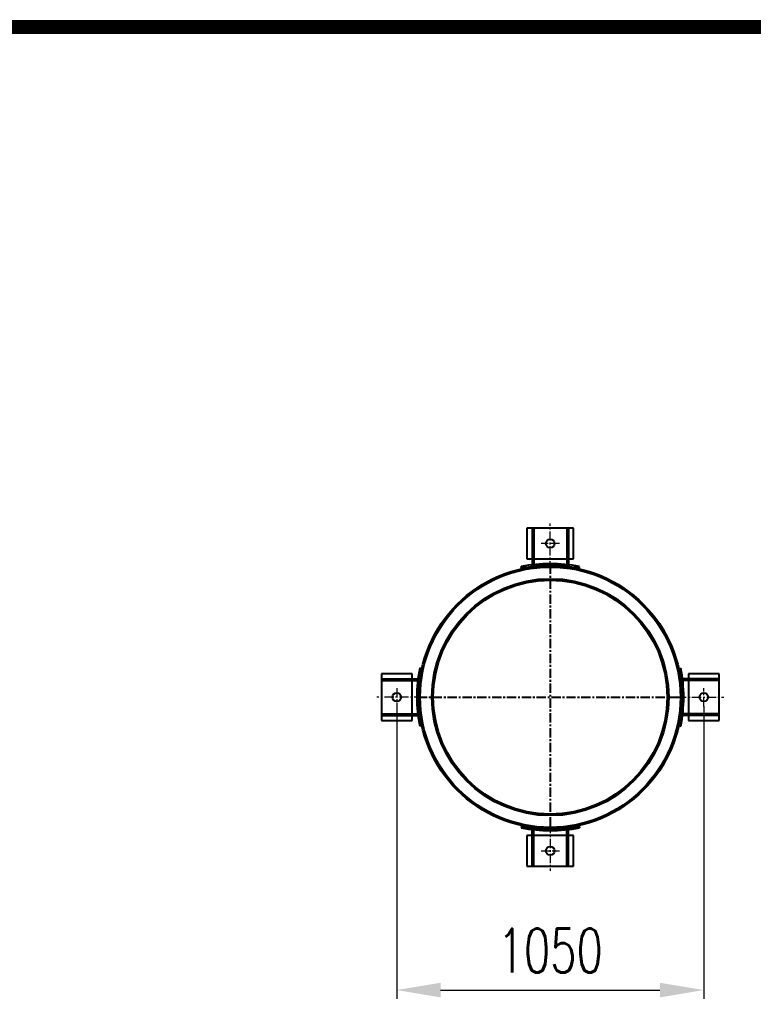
# Model space of a CAD drawing. Header units: inches. Extents: x -169 to 133840, y -13253 to 11464.
# Drawn here: x 112900 to 115408, y 6081 to 9483 of the extents above; entities that cross this region are included whole.
import ezdxf

# ---------------------------------------------------------------- set-up
doc = ezdxf.new("R2010")
doc.units = ezdxf.units.IN
doc.header["$MEASUREMENT"] = 0
doc.linetypes.add('CENTER', pattern=[50.8, 31.75, -6.35, 6.35, -6.35])
for name, color, linetype, lineweight in [('00', 93, 'Continuous', 25), ('cc', 93, 'Continuous', 15), ('中心线', 1, 'CENTER', 18)]:
    doc.layers.add(name, color=color, linetype=linetype, lineweight=lineweight)
doc.layers.add('3中心线层', color=1, linetype='CENTER')
doc.styles.add('style1', font='txt.shx', dxfattribs={"width": 0.7})
doc.dimstyles.new('iso-025', dxfattribs={"dimscale": 60, "dimtxt": 2.5, "dimasz": 2.5, "dimexe": 0.5, "dimexo": 0, "dimgap": 1, "dimtad": 1, "dimdec": 0, "dimdsep": 46, "dimtxsty": 'style1', "dimcen": 3, "dimclrd": 256, "dimclre": 256, "dimclrt": 256, "dimadec": 0, "dimazin": 2, "dimtfac": 1, "dimtdec": 0, "dimtmove": 0, "dimatfit": 0, "dimfxl": 0, "dimtolj": 1, "dimtzin": 0, "dimlwd": -1, "dimlwe": -1, "dimarcsym": 0})

# ---------------------------------------------------------------- blocks, each defined once
blk = doc.blocks.new('*D164')
at = {"layer": 'cc'}
for p, q in [((114188.7, 7136.4), (114188.7, 6136.3)), ((115239.1, 7136.4), (115239.1, 6136.3)), ((114338.7, 6166.3), (115089.1, 6166.3))]:
    blk.add_line(p, q, dxfattribs=at)
for points in [[(114338.7, 6191.3), (114338.7, 6141.3), (114188.7, 6166.3)], [(115089.1, 6191.3), (115089.1, 6141.3), (115239.1, 6166.3)]]:
    blk.add_solid(points, dxfattribs=at)
at = {"layer": 'Defpoints', "color": 0}
for p in [(114188.7, 7136.4), (115239.1, 7136.4), (115239.1, 6166.3)]:
    blk.add_point(p, dxfattribs=at)
at = {"layer": 'cc', "insert": (114713.9, 6301.3), "char_height": 150, "attachment_point": 5, "style": 'style1'}
blk.add_mtext('\\A1;1050', dxfattribs=at)
blk = doc.blocks.new('A$C6FDB45FA')
for p, q in [((121, 179.5), (16, 179.5)), ((16, 179.5), (16, 19.5)), ((121, 162), (121, 179.5)), ((152.9, 197.9), (147, 199)), ((16, 162), (16, 37)), ((16, 162), (141, 162)), ((16, 156), (140.3, 156)), ((111, 162), (111, 156)), ((121, 43), (121, 156)), ((16, 43), (140.3, 43)), ((16, 37), (141, 37)), ((111, 37), (111, 43)), ((121, 19.5), (121, 37)), ((16, 19.5), (121, 19.5)), ((152.9, 1.2), (147, 0))]:
    blk.add_line(p, q)
blk.add_circle((68.5, 99.5), 15)
for radius in [511, 505]:
    blk.add_arc((648.2, 99.5), radius, 168.7695, 191.2305)
at = {"layer": '中心线'}
for p, q in [((68.5, 130.8), (68.5, 68.3)), ((160.1, 99.5), (0, 99.5))]:
    blk.add_line(p, q, dxfattribs=at)

msp = doc.modelspace()

# ---------------------------------------------------------------- linework, layer by layer
for radius in [450, 445, 405, 400]:
    msp.add_circle((114713.9, 7167.6), radius)
at = {"layer": '00', "color": 7, "const_width": 48}
msp.add_lwpolyline([(133815.8, -7760.9), (133815.8, 9459.1), (110415.8, 9459.1), (110415.8, -7760.9), (133815.8, -7760.9)], dxfattribs=at)
at = {"layer": '3中心线层'}
for p, q in [((114713.9, 7620.6), (114713.9, 6714.6)), ((114260.9, 7167.6), (115166.9, 7167.6))]:
    msp.add_line(p, q, dxfattribs=at)

# ---------------------------------------------------------------- block references
for p, rotation in [((114614.4, 7761.3), 269.9999999999999), ((115307.6, 7267.1), 180), ((114813.4, 6573.9), 89.99999999999999)]:
    msp.add_blockref('A$C6FDB45FA', p, dxfattribs=dict(rotation=rotation))
msp.add_blockref('A$C6FDB45FA', (114120.2, 7068.1))

# ---------------------------------------------------------------- dimensions: what is measured, and where the dimension line sits
at = {"layer": 'cc'}
dim = msp.add_linear_dim(base=(115239.1, 6166.3), p1=(114188.7, 7136.4), p2=(115239.1, 7136.4), dimstyle='iso-025', dxfattribs=at)
dim.commit()
dim.dimension.update_dxf_attribs({"geometry": '*D164', "text_midpoint": (114713.9, 6301.3)})

doc.saveas('drawing.dxf')
